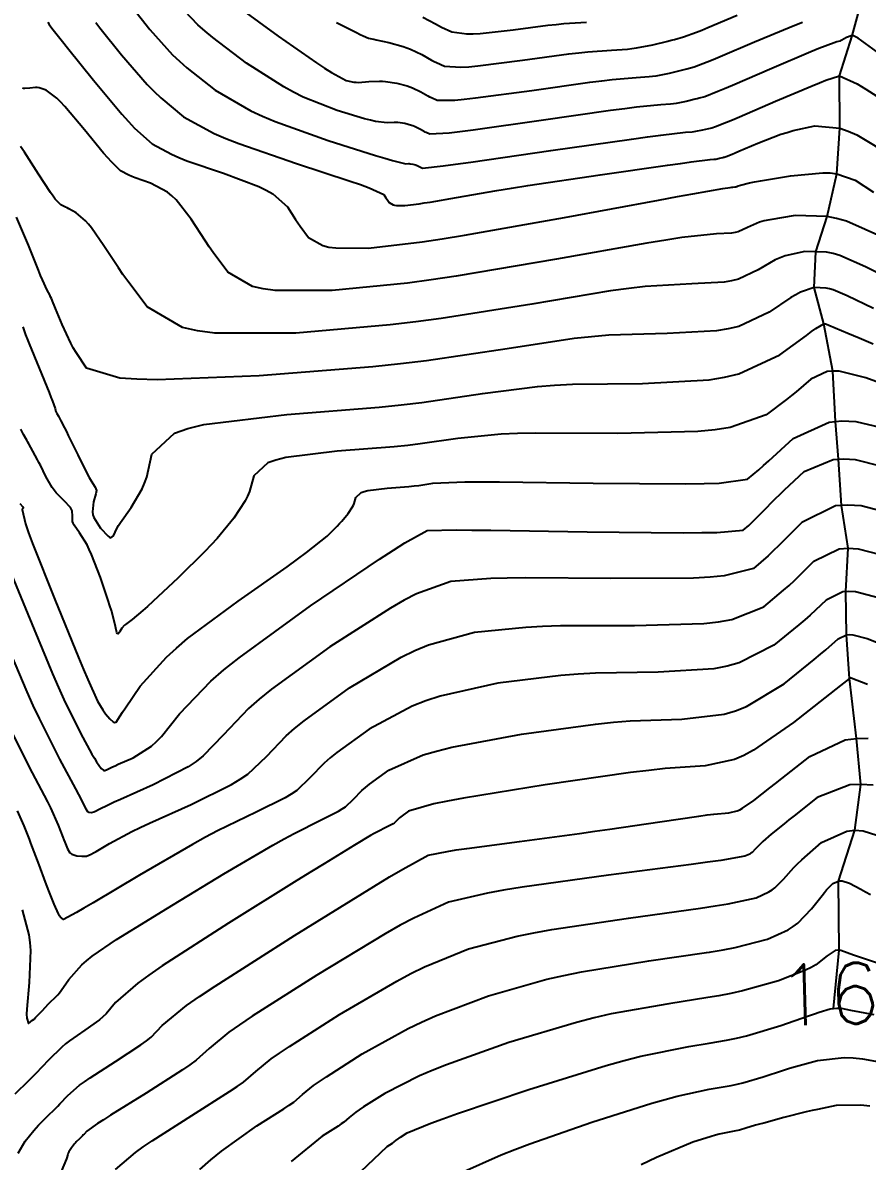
# Model space of a CAD drawing. Header units: metres. Extents: x 837117 to 838477, y 1189012 to 1191015.
# Drawn here: x 837775.3 to 837828.1, y 1189139.4 to 1189210.5 of the extents above; entities that cross this region are included whole.
import ezdxf

# ---------------------------------------------------------------- set-up
doc = ezdxf.new("R2010")
doc.units = ezdxf.units.M
doc.header["$LTSCALE"] = 0.3
doc.layers.add('COTAS 10', color=1, linetype='Continuous')
doc.layers.add('COTAS INT', color=252, linetype='Continuous')
doc.layers.add('DRENAJE', color=5, linetype='Continuous', lineweight=25)
doc.styles.get("Standard").update_dxf_attribs({"font": 'simplex.shx'})

msp = doc.modelspace()

# ---------------------------------------------------------------- linework, layer by layer
at = {"layer": 'COTAS 10'}
for points, elevation in [([(837828.65, 1189208.667), (837827.494, 1189209.487), (837827.212, 1189209.632), (837827.132, 1189209.643), (837827.052, 1189209.641), (837826.758, 1189209.529), (837826.485, 1189209.37), (837826.417, 1189209.339), (837826.354, 1189209.313), (837826.154, 1189209.264), (837825.427, 1189209), (837825.031, 1189208.839), (837824.55, 1189208.639), (837822.108, 1189207.596), (837819.645, 1189206.54), (837819.151, 1189206.331), (837818.738, 1189206.159), (837817.924, 1189205.838), (837817.572, 1189205.741), (837817.451, 1189205.71), (837817.319, 1189205.676), (837816.755, 1189205.539), (837816.127, 1189205.417), (837815.955, 1189205.393), (837815.783, 1189205.373), (837815.171, 1189205.338), (837813.656, 1189205.182), (837812.916, 1189205.087), (837812.037, 1189204.969), (837807.705, 1189204.355), (837803.451, 1189203.759), (837802.621, 1189203.653), (837801.942, 1189203.572), (837800.748, 1189203.494), (837800.523, 1189203.597), (837800.455, 1189203.632), (837800.385, 1189203.669), (837800.11, 1189203.822), (837799.79, 1189203.977), (837799.691, 1189204.014), (837799.588, 1189204.05), (837799.179, 1189204.161), (837798.746, 1189204.228), (837798.627, 1189204.236), (837798.509, 1189204.24), (837798.086, 1189204.216), (837797.35, 1189204.299), (837797.034, 1189204.37), (837796.669, 1189204.463), (837794.947, 1189204.97), (837792.84, 1189205.817), (837792.233, 1189206.124), (837791.615, 1189206.461), (837789.298, 1189207.938), (837787.191, 1189209.526), (837786.706, 1189209.932), (837786.263, 1189210.325), (837785.018, 1189211.626)], 1720), ([(837830.067, 1189194.173), (837827.954, 1189195.221), (837826.348, 1189195.922), (837825.931, 1189196.042), (837825.525, 1189196.129), (837824.162, 1189196.173), (837822.935, 1189195.896), (837822.615, 1189195.781), (837822.305, 1189195.649), (837821.26, 1189195.034), (837820.023, 1189194.459), (837819.592, 1189194.353), (837819.123, 1189194.27), (837817.109, 1189194.163), (837814.198, 1189193.995), (837813.163, 1189193.874), (837812.029, 1189193.72), (837807.109, 1189192.897), (837801.461, 1189191.987), (837799.869, 1189191.779), (837798.264, 1189191.591), (837792.367, 1189191.07), (837787.306, 1189191.081), (837786.228, 1189191.228), (837785.292, 1189191.437), (837783.08, 1189192.714), (837781.878, 1189194.324), (837781.578, 1189194.745), (837781.292, 1189195.154), (837780.379, 1189196.539), (837779.617, 1189197.651), (837779.426, 1189197.889), (837779.244, 1189198.096), (837778.663, 1189198.589), (837778.197, 1189198.844), (837778.088, 1189198.901), (837777.988, 1189198.952), (837777.702, 1189199.086), (837777.349, 1189199.438), (837777.208, 1189199.627), (837777.047, 1189199.856), (837776.311, 1189201.011), (837775.43, 1189202.378), (837775.178, 1189202.74)], 1710), ([(837774.185, 1189177.076), (837775.626, 1189173.535), (837777.177, 1189169.812), (837777.547, 1189168.965), (837777.891, 1189168.199), (837778.919, 1189166.098), (837779.639, 1189164.799), (837779.789, 1189164.539), (837779.919, 1189164.322), (837780.209, 1189163.896), (837780.36, 1189163.798), (837780.401, 1189163.787), (837780.442, 1189163.783), (837780.59, 1189163.829), (837780.929, 1189164), (837781.091, 1189164.075), (837781.283, 1189164.162), (837782.221, 1189164.577), (837783.354, 1189165.298), (837783.667, 1189165.578), (837783.981, 1189165.893), (837785.114, 1189167.32), (837787.056, 1189169.359), (837787.88, 1189170.06), (837788.827, 1189170.819), (837793.281, 1189174.053), (837797.601, 1189176.976), (837798.464, 1189177.54), (837799.183, 1189177.997), (837800.575, 1189178.761), (837802.383, 1189178.792), (837803.363, 1189178.786), (837804.551, 1189178.775), (837810.575, 1189178.686), (837816.561, 1189178.622), (837817.725, 1189178.627), (837818.675, 1189178.642), (837820.324, 1189178.778), (837820.662, 1189179.078), (837820.786, 1189179.196), (837820.922, 1189179.329), (837821.52, 1189179.935), (837822.336, 1189180.749), (837822.608, 1189181.012), (837822.902, 1189181.292), (837824.129, 1189182.441), (837825.935, 1189183.198), (837826.593, 1189183.23), (837827.318, 1189183.186), (837830.507, 1189182.385)], 1700), ([(837828.075, 1189169.146), (837827.05, 1189169.534), (837827.007, 1189169.544), (837826.996, 1189169.544), (837826.986, 1189169.542), (837826.953, 1189169.527), (837826.399, 1189169.089), (837823.458, 1189166.763), (837820.966, 1189165.047), (837820.352, 1189164.721), (837819.771, 1189164.461), (837817.95, 1189164.065), (837815.44, 1189163.899), (837814.425, 1189163.785), (837813.271, 1189163.642), (837807.95, 1189162.876), (837802.852, 1189162.042), (837801.839, 1189161.855), (837800.999, 1189161.688), (837799.406, 1189161.243), (837799.012, 1189160.957), (837798.928, 1189160.889), (837798.855, 1189160.828), (837798.684, 1189160.647), (837798.522, 1189160.494), (837798.456, 1189160.45), (837798.38, 1189160.404), (837798.028, 1189160.23), (837797.472, 1189159.951), (837797.268, 1189159.838), (837797.042, 1189159.711), (837796.044, 1189159.123), (837794.142, 1189157.958), (837793.346, 1189157.465), (837792.434, 1189156.9), (837788.166, 1189154.244), (837784.025, 1189151.579), (837783.193, 1189151.007), (837782.496, 1189150.507), (837781.115, 1189149.299), (837780.521, 1189148.584), (837780.321, 1189148.395), (837780.105, 1189148.209), (837779.2, 1189147.57), (837778.24, 1189146.909), (837777.991, 1189146.71), (837777.748, 1189146.503), (837776.933, 1189145.699), (837776.142, 1189144.857), (837775.915, 1189144.626), (837775.685, 1189144.396), (837774.826, 1189143.577)], 1690), ([(837828.824, 1189151.703), (837827.21, 1189152.255), (837826.411, 1189152.547), (837826.224, 1189152.558), (837826.053, 1189152.537), (837825.56, 1189152.209), (837824.856, 1189151.649), (837824.551, 1189151.483), (837824.198, 1189151.312), (837822.529, 1189150.654), (837820.272, 1189150.014), (837819.549, 1189149.855), (837818.784, 1189149.703), (837818.113, 1189149.599), (837815.669, 1189149.218), (837812.071, 1189148.581), (837811.003, 1189148.333), (837809.903, 1189148.054), (837805.669, 1189146.788), (837801.78, 1189145.408), (837800.899, 1189145.058), (837800.102, 1189144.721), (837797.926, 1189143.62), (837796.598, 1189142.773), (837796.335, 1189142.597), (837796.117, 1189142.446), (837795.709, 1189142.113), (837795.381, 1189141.832), (837795.214, 1189141.715), (837795.013, 1189141.58), (837794.014, 1189140.949), (837792.081, 1189139.376)], 1680)]:
    msp.add_lwpolyline(points, dxfattribs=dict(at, elevation=elevation))
at = {"layer": 'COTAS INT'}
for points, elevation in [([(837782.168, 1189211.401), (837783.256, 1189210.04), (837784.678, 1189208.464), (837785.112, 1189208.049), (837785.562, 1189207.644), (837787.33, 1189206.258), (837789.556, 1189204.967), (837790.294, 1189204.622), (837791.085, 1189204.282), (837794.385, 1189203.097), (837797.349, 1189202.175), (837797.928, 1189202.001), (837798.404, 1189201.862), (837799.25, 1189201.653), (837799.415, 1189201.662), (837799.462, 1189201.661), (837799.508, 1189201.658), (837799.678, 1189201.631), (837799.838, 1189201.588), (837799.879, 1189201.574), (837799.918, 1189201.559), (837800.043, 1189201.499), (837800.151, 1189201.438), (837800.205, 1189201.411), (837800.293, 1189201.37), (837801.57, 1189201.518), (837802.346, 1189201.624), (837803.305, 1189201.758), (837808.293, 1189202.474), (837813.347, 1189203.199), (837814.347, 1189203.337), (837815.173, 1189203.449), (837816.716, 1189203.63), (837817.133, 1189203.654), (837817.249, 1189203.667), (837817.366, 1189203.684), (837817.793, 1189203.767), (837818.177, 1189203.86), (837818.267, 1189203.883), (837818.349, 1189203.904), (837818.588, 1189203.97), (837819.281, 1189204.248), (837819.649, 1189204.403), (837820.095, 1189204.592), (837822.341, 1189205.557), (837824.622, 1189206.524), (837825.09, 1189206.713), (837825.486, 1189206.869), (837826.325, 1189207.152), (837827.424, 1189206.645), (837827.984, 1189206.303), (837828.655, 1189205.874)], 1718), ([(837788.821, 1189211.407), (837791.266, 1189209.618), (837793.674, 1189207.954), (837794.171, 1189207.625), (837794.594, 1189207.353), (837795.508, 1189206.844), (837795.989, 1189206.751), (837796.139, 1189206.74), (837796.296, 1189206.736), (837796.923, 1189206.779), (837797.602, 1189206.817), (837797.792, 1189206.811), (837797.983, 1189206.798), (837798.681, 1189206.69), (837799.337, 1189206.512), (837799.503, 1189206.455), (837799.662, 1189206.394), (837800.176, 1189206.145), (837800.619, 1189205.899), (837800.732, 1189205.84), (837800.842, 1189205.784), (837801.203, 1189205.617), (837802.314, 1189205.626), (837802.896, 1189205.682), (837803.597, 1189205.76), (837807.117, 1189206.235), (837810.728, 1189206.739), (837811.486, 1189206.836), (837812.139, 1189206.915), (837813.625, 1189207.046), (837814.434, 1189207.093), (837814.66, 1189207.119), (837814.887, 1189207.15), (837815.716, 1189207.312), (837816.461, 1189207.493), (837816.635, 1189207.537), (837816.796, 1189207.578), (837817.26, 1189207.706), (837818.064, 1189208.013), (837818.439, 1189208.167), (837818.88, 1189208.351), (837821.023, 1189209.267), (837823.183, 1189210.167), (837823.635, 1189210.342), (837824.023, 1189210.485)], 1722), ([(837794.923, 1189210.481), (837796.155, 1189209.853), (837796.393, 1189209.733), (837796.586, 1189209.637), (837796.908, 1189209.487), (837797.121, 1189209.448), (837797.245, 1189209.423), (837797.397, 1189209.39), (837798.182, 1189209.219), (837799.087, 1189208.974), (837799.315, 1189208.895), (837799.534, 1189208.811), (837800.243, 1189208.468), (837800.853, 1189208.129), (837801.009, 1189208.047), (837801.16, 1189207.971), (837801.659, 1189207.741), (837802.687, 1189207.68), (837803.171, 1189207.71), (837803.743, 1189207.761), (837806.528, 1189208.115), (837809.419, 1189208.51), (837810.056, 1189208.586), (837810.622, 1189208.648), (837812.08, 1189208.754), (837813.085, 1189208.812), (837813.366, 1189208.844), (837813.648, 1189208.884), (837814.677, 1189209.084), (837815.603, 1189209.309), (837815.82, 1189209.364), (837816.019, 1189209.415), (837816.596, 1189209.574), (837817.391, 1189209.867), (837817.728, 1189210.003), (837818.115, 1189210.162), (837819.937, 1189210.937)], 1724), ([(837776.89, 1189210.484), (837776.974, 1189210.354), (837777.13, 1189210.12), (837777.551, 1189209.592), (837777.804, 1189209.276), (837778.115, 1189208.887), (837779.731, 1189206.869), (837781.509, 1189204.741), (837781.923, 1189204.282), (837782.303, 1189203.88), (837783.395, 1189202.898), (837784.608, 1189202.243), (837785.065, 1189202.046), (837785.575, 1189201.844), (837787.854, 1189201.057), (837790.062, 1189200.232), (837790.527, 1189200.005), (837790.928, 1189199.778), (837791.85, 1189198.963), (837792.361, 1189198.176), (837792.504, 1189197.968), (837792.646, 1189197.763), (837793.166, 1189197.057), (837794.06, 1189196.542), (837794.438, 1189196.457), (837794.873, 1189196.398), (837796.917, 1189196.393), (837800.263, 1189196.783), (837801.518, 1189196.972), (837802.916, 1189197.196), (837809.155, 1189198.299), (837815.034, 1189199.387), (837816.205, 1189199.601), (837817.178, 1189199.779), (837819.043, 1189200.107), (837819.509, 1189200.174), (837819.6, 1189200.187), (837819.675, 1189200.197), (837819.807, 1189200.214), (837819.831, 1189200.215), (837819.845, 1189200.217), (837819.87, 1189200.222), (837819.893, 1189200.227), (837819.898, 1189200.228), (837819.903, 1189200.23), (837819.917, 1189200.234), (837819.958, 1189200.25), (837819.979, 1189200.259), (837820.006, 1189200.27), (837820.138, 1189200.327), (837820.717, 1189200.458), (837821.025, 1189200.516), (837821.397, 1189200.584), (837823.273, 1189200.906), (837825.287, 1189201.096), (837825.746, 1189201.08), (837826.162, 1189201.035), (837827.308, 1189200.623), (837828.462, 1189199.889)], 1714), ([(837779.875, 1189210.477), (837780.142, 1189210.144), (837781.493, 1189208.455), (837783.094, 1189206.603), (837783.517, 1189206.166), (837783.933, 1189205.762), (837785.363, 1189204.578), (837787.279, 1189203.543), (837788.001, 1189203.233), (837788.807, 1189202.912), (837792.406, 1189201.67), (837795.763, 1189200.577), (837796.415, 1189200.35), (837796.947, 1189200.156), (837797.865, 1189199.728), (837797.999, 1189199.522), (837798.073, 1189199.414), (837798.21, 1189199.229), (837798.444, 1189199.094), (837798.543, 1189199.072), (837798.657, 1189199.056), (837799.192, 1189199.055), (837800.069, 1189199.157), (837800.398, 1189199.207), (837800.764, 1189199.265), (837802.399, 1189199.554), (837804.92, 1189199.982), (837805.846, 1189200.128), (837806.87, 1189200.287), (837811.39, 1189200.959), (837815.585, 1189201.564), (837816.404, 1189201.679), (837817.075, 1189201.772), (837818.261, 1189201.922), (837818.482, 1189201.934), (837818.544, 1189201.941), (837818.606, 1189201.95), (837818.832, 1189201.994), (837819.035, 1189202.043), (837819.082, 1189202.056), (837819.126, 1189202.067), (837819.253, 1189202.102), (837819.619, 1189202.249), (837819.814, 1189202.331), (837820.05, 1189202.431), (837821.239, 1189202.942), (837822.669, 1189203.491), (837823.057, 1189203.615), (837823.441, 1189203.727), (837824.799, 1189204.029), (837826.356, 1189203.871), (837826.865, 1189203.692), (837827.409, 1189203.455), (837829.657, 1189202.111)], 1716), ([(837810.535, 1189210.462), (837809.105, 1189210.381), (837808.626, 1189210.336), (837808.109, 1189210.28), (837805.94, 1189209.995), (837803.889, 1189209.762), (837803.447, 1189209.739), (837803.059, 1189209.734), (837802.114, 1189209.865), (837801.478, 1189210.158), (837801.286, 1189210.255), (837801.087, 1189210.359), (837800.31, 1189210.792)], 1726), ([(837829.102, 1189197.038), (837826.759, 1189198.061), (837826.151, 1189198.235), (837825.56, 1189198.362), (837823.571, 1189198.426), (837821.972, 1189198.163), (837821.628, 1189198.084), (837821.326, 1189198.002), (837820.588, 1189197.682), (837820.011, 1189197.414), (837819.81, 1189197.365), (837819.591, 1189197.326), (837818.651, 1189197.276), (837816.474, 1189197.046), (837815.476, 1189196.893), (837814.306, 1189196.703), (837808.651, 1189195.694), (837802.381, 1189194.627), (837800.823, 1189194.4), (837799.343, 1189194.202), (837794.642, 1189193.732), (837791.089, 1189193.739), (837790.333, 1189193.842), (837789.676, 1189193.989), (837788.123, 1189194.885), (837787.219, 1189196.112), (837786.971, 1189196.468), (837786.723, 1189196.83), (837785.835, 1189198.197), (837784.909, 1189199.401), (837784.638, 1189199.66), (837784.36, 1189199.888), (837783.301, 1189200.444), (837782.343, 1189200.775), (837782.129, 1189200.86), (837781.937, 1189200.943), (837781.427, 1189201.218), (837780.859, 1189201.767), (837780.63, 1189202.023), (837780.37, 1189202.323), (837779.173, 1189203.778), (837777.956, 1189205.222), (837777.683, 1189205.514), (837777.438, 1189205.759), (837776.786, 1189206.257), (837776.341, 1189206.394), (837776.227, 1189206.412), (837776.117, 1189206.421), (837775.751, 1189206.383), (837775.444, 1189206.348), (837775.371, 1189206.36), (837775.302, 1189206.38)], 1712), ([(837828.461, 1189192.625), (837826.805, 1189193.404), (837825.936, 1189193.784), (837825.71, 1189193.848), (837825.491, 1189193.895), (837824.753, 1189193.919), (837823.897, 1189193.629), (837823.603, 1189193.478), (837823.285, 1189193.296), (837821.932, 1189192.385), (837820.035, 1189191.504), (837819.375, 1189191.342), (837818.655, 1189191.215), (837815.567, 1189191.05), (837811.921, 1189190.944), (837810.85, 1189190.854), (837809.752, 1189190.738), (837805.567, 1189190.099), (837800.541, 1189189.347), (837798.915, 1189189.159), (837797.186, 1189188.98), (837790.092, 1189188.408), (837783.716, 1189188.17), (837782.44, 1189188.202), (837781.376, 1189188.277), (837779.3, 1189188.899), (837778.645, 1189189.863), (837778.476, 1189190.154), (837778.313, 1189190.454), (837777.769, 1189191.623), (837777.359, 1189192.623), (837777.28, 1189192.817), (837777.215, 1189192.976), (837777.107, 1189193.25), (837777.06, 1189193.352), (837777.035, 1189193.402), (837777.004, 1189193.462), (837776.847, 1189193.756), (837776.548, 1189194.403), (837776.429, 1189194.686), (837776.293, 1189195.013), (837775.668, 1189196.567), (837774.922, 1189198.313)], 1708), ([(837775.313, 1189191.466), (837775.498, 1189190.971), (837775.599, 1189190.716), (837775.722, 1189190.412), (837776.344, 1189188.888), (837776.96, 1189187.376), (837777.078, 1189187.078), (837777.174, 1189186.832), (837777.332, 1189186.381), (837777.356, 1189186.264), (837777.368, 1189186.23), (837777.382, 1189186.194), (837777.45, 1189186.058), (837777.54, 1189185.902), (837777.567, 1189185.855), (837777.595, 1189185.805), (837777.704, 1189185.611), (837777.935, 1189185.159), (837778.04, 1189184.948), (837778.163, 1189184.7), (837778.752, 1189183.491), (837779.348, 1189182.297), (837779.474, 1189182.058), (837779.584, 1189181.86), (837779.841, 1189181.472), (837779.915, 1189181.252), (837779.909, 1189181.158), (837779.892, 1189181.05), (837779.737, 1189180.541), (837779.665, 1189179.923), (837779.701, 1189179.747), (837779.76, 1189179.568), (837780.175, 1189178.902), (837780.647, 1189178.414), (837780.742, 1189178.348), (837780.822, 1189178.311), (837780.983, 1189178.425), (837781.19, 1189178.884), (837781.299, 1189179.064), (837781.43, 1189179.268), (837782.091, 1189180.196), (837782.78, 1189181.363), (837782.929, 1189181.717), (837783.06, 1189182.084), (837783.38, 1189183.522), (837784.798, 1189184.832), (837785.619, 1189185.118), (837786.627, 1189185.371), (837791.819, 1189186.011), (837797.589, 1189186.468), (837798.961, 1189186.605), (837800.235, 1189186.747), (837804.025, 1189187.302), (837807.476, 1189187.755), (837808.537, 1189187.834), (837809.644, 1189187.893), (837814.025, 1189187.937), (837818.187, 1189188.159), (837819.157, 1189188.33), (837820.048, 1189188.549), (837822.604, 1189189.736), (837824.265, 1189190.943), (837824.591, 1189191.174), (837824.859, 1189191.361), (837825.344, 1189191.666), (837825.456, 1189191.662), (837825.49, 1189191.655), (837825.524, 1189191.645), (837825.657, 1189191.587), (837826.855, 1189191.077), (837827.561, 1189190.781), (837828.429, 1189190.42)], 1706), ([(837830.235, 1189187.451), (837827.981, 1189188.3), (837826.306, 1189188.697), (837825.917, 1189188.709), (837825.56, 1189188.679), (837824.543, 1189188.213), (837823.626, 1189187.417), (837823.333, 1189187.178), (837823.022, 1189186.931), (837821.758, 1189185.972), (837819.498, 1189185.181), (837818.56, 1189185.04), (837817.487, 1189184.932), (837812.483, 1189184.824), (837807.367, 1189184.842), (837806.224, 1189184.815), (837805.199, 1189184.773), (837802.483, 1189184.504), (837800.145, 1189184.162), (837799.359, 1189184.074), (837798.513, 1189183.99), (837794.954, 1189183.708), (837791.751, 1189183.313), (837791.129, 1189183.157), (837790.622, 1189182.98), (837789.748, 1189182.173), (837789.481, 1189181.193), (837789.357, 1189180.909), (837789.211, 1189180.618), (837788.503, 1189179.519), (837787.451, 1189178.257), (837787.089, 1189177.863), (837786.695, 1189177.45), (837785.019, 1189175.799), (837783.435, 1189174.321), (837783.101, 1189174.016), (837782.811, 1189173.758), (837782.142, 1189173.202), (837781.816, 1189172.961), (837781.744, 1189172.9), (837781.68, 1189172.842), (837781.512, 1189172.654), (837781.38, 1189172.456), (837781.357, 1189172.419), (837781.286, 1189172.301), (837781.215, 1189172.336), (837781.191, 1189172.396), (837781.166, 1189172.477), (837781.061, 1189172.947), (837780.853, 1189173.761), (837780.764, 1189174.059), (837780.661, 1189174.387), (837780.171, 1189175.832), (837779.617, 1189177.263), (837779.473, 1189177.581), (837779.333, 1189177.867), (837778.86, 1189178.618), (837778.522, 1189179.102), (837778.467, 1189179.218), (837778.429, 1189179.328), (837778.428, 1189179.661), (837778.412, 1189179.98), (837778.364, 1189180.08), (837778.296, 1189180.185), (837777.894, 1189180.607), (837777.399, 1189181.118), (837777.274, 1189181.28), (837777.154, 1189181.45), (837776.761, 1189182.136), (837776.418, 1189182.828), (837776.329, 1189183.002), (837776.243, 1189183.169), (837775.953, 1189183.706), (837775.695, 1189184.164), (837775.63, 1189184.28), (837775.566, 1189184.392), (837775.356, 1189184.758), (837775.195, 1189185.079)], 1704), ([(837775.133, 1189180.443), (837775.319, 1189180.244), (837775.341, 1189180.2), (837775.349, 1189180.162), (837775.273, 1189180.067), (837775.489, 1189179.168), (837775.682, 1189178.623), (837775.932, 1189177.949), (837777.315, 1189174.447), (837778.795, 1189170.835), (837779.107, 1189170.092), (837779.376, 1189169.461), (837779.992, 1189168.111), (837780.315, 1189167.563), (837780.398, 1189167.437), (837780.479, 1189167.323), (837780.752, 1189167.005), (837780.969, 1189166.825), (837781.014, 1189166.798), (837781.054, 1189166.781), (837781.143, 1189166.802), (837781.405, 1189167.196), (837781.553, 1189167.414), (837781.734, 1189167.68), (837782.659, 1189169.032), (837784.287, 1189170.858), (837784.911, 1189171.422), (837785.611, 1189172.011), (837788.764, 1189174.351), (837791.833, 1189176.497), (837792.48, 1189176.965), (837793.039, 1189177.377), (837794.324, 1189178.408), (837794.959, 1189179.034), (837795.108, 1189179.19), (837795.245, 1189179.339), (837795.644, 1189179.818), (837795.912, 1189180.234), (837795.968, 1189180.344), (837796.015, 1189180.452), (837796.116, 1189180.823), (837796.447, 1189181.129), (837796.639, 1189181.196), (837796.875, 1189181.255), (837798.088, 1189181.405), (837799.436, 1189181.512), (837799.757, 1189181.544), (837800.055, 1189181.577), (837800.941, 1189181.706), (837802.922, 1189181.79), (837803.911, 1189181.795), (837805.091, 1189181.791), (837810.941, 1189181.71), (837816.735, 1189181.668), (837817.88, 1189181.688), (837818.825, 1189181.723), (837820.578, 1189181.964), (837821.292, 1189182.555), (837821.582, 1189182.809), (837821.912, 1189183.104), (837823.438, 1189184.497), (837825.695, 1189185.531), (837826.486, 1189185.599), (837827.349, 1189185.572), (837831.067, 1189184.689)], 1702), ([(837831.322, 1189179.342), (837827.678, 1189180.309), (837826.843, 1189180.35), (837826.085, 1189180.293), (837823.979, 1189179.268), (837822.535, 1189177.813), (837822.195, 1189177.484), (837821.881, 1189177.187), (837820.96, 1189176.383), (837819.137, 1189175.926), (837818.253, 1189175.848), (837817.204, 1189175.791), (837812.05, 1189175.761), (837806.729, 1189175.8), (837805.575, 1189175.786), (837804.56, 1189175.762), (837802.05, 1189175.584), (837799.916, 1189174.806), (837799.139, 1189174.403), (837798.281, 1189173.918), (837794.506, 1189171.491), (837790.864, 1189168.846), (837790.089, 1189168.226), (837789.416, 1189167.653), (837787.828, 1189165.985), (837786.596, 1189164.685), (837786.146, 1189164.344), (837785.65, 1189164.01), (837783.468, 1189162.873), (837781.43, 1189161.976), (837781.024, 1189161.795), (837780.688, 1189161.642), (837780.044, 1189161.331), (837779.857, 1189161.227), (837779.807, 1189161.204), (837779.758, 1189161.185), (837779.592, 1189161.137), (837779.447, 1189161.153), (837779.413, 1189161.174), (837779.381, 1189161.202), (837779.284, 1189161.362), (837778.982, 1189161.965), (837778.82, 1189162.272), (837778.624, 1189162.639), (837777.633, 1189164.474), (837776.354, 1189167.019), (837775.976, 1189167.834), (837775.588, 1189168.697), (837774.102, 1189172.215)], 1698), ([(837774.587, 1189166.26), (837775.728, 1189163.991), (837776.663, 1189162.224), (837776.87, 1189161.813), (837777.054, 1189161.437), (837777.534, 1189160.363), (837777.823, 1189159.619), (837777.888, 1189159.451), (837777.947, 1189159.3), (837778.103, 1189158.891), (837778.262, 1189158.641), (837778.323, 1189158.59), (837778.39, 1189158.547), (837778.693, 1189158.459), (837778.998, 1189158.431), (837779.066, 1189158.427), (837779.128, 1189158.424), (837779.293, 1189158.426), (837779.588, 1189158.555), (837779.732, 1189158.632), (837779.902, 1189158.728), (837780.741, 1189159.221), (837782.138, 1189159.965), (837782.661, 1189160.219), (837783.242, 1189160.493), (837785.829, 1189161.654), (837788.359, 1189162.902), (837788.904, 1189163.231), (837789.381, 1189163.552), (837790.542, 1189164.651), (837791.776, 1189165.946), (837792.299, 1189166.392), (837792.901, 1189166.874), (837795.731, 1189168.929), (837798.96, 1189170.861), (837799.814, 1189171.266), (837800.65, 1189171.615), (837803.525, 1189172.407), (837806.738, 1189172.732), (837807.788, 1189172.786), (837808.907, 1189172.825), (837813.525, 1189172.837), (837817.848, 1189172.96), (837818.78, 1189173.068), (837819.598, 1189173.209), (837821.596, 1189173.987), (837822.838, 1189175.026), (837823.179, 1189175.332), (837823.519, 1189175.645), (837824.734, 1189176.842), (837826.312, 1189177.609), (837826.88, 1189177.652), (837827.505, 1189177.621), (837830.235, 1189176.897)], 1696), ([(837829.148, 1189174.453), (837827.332, 1189174.934), (837826.917, 1189174.955), (837826.539, 1189174.926), (837825.49, 1189174.416), (837824.502, 1189173.478), (837824.163, 1189173.18), (837823.796, 1189172.866), (837822.232, 1189171.591), (837820.06, 1189170.493), (837819.308, 1189170.289), (837818.491, 1189170.129), (837815, 1189169.913), (837811.084, 1189169.85), (837810, 1189169.786), (837808.916, 1189169.702), (837805, 1189169.23), (837801.384, 1189168.424), (837800.489, 1189168.129), (837799.64, 1189167.803), (837796.956, 1189166.367), (837794.938, 1189164.902), (837794.509, 1189164.558), (837794.136, 1189164.24), (837793.256, 1189163.316), (837792.428, 1189162.533), (837792.088, 1189162.304), (837791.699, 1189162.069), (837789.895, 1189161.18), (837787.491, 1189160.015), (837786.724, 1189159.607), (837785.913, 1189159.162), (837782.618, 1189157.248), (837779.709, 1189155.511), (837779.141, 1189155.179), (837778.676, 1189154.911), (837777.857, 1189154.477), (837777.679, 1189154.615), (837777.619, 1189154.706), (837777.555, 1189154.821), (837777.282, 1189155.43), (837776.952, 1189156.269), (837776.852, 1189156.528), (837776.748, 1189156.8), (837776.338, 1189157.882), (837775.931, 1189158.962), (837775.828, 1189159.232), (837775.73, 1189159.49), (837775.41, 1189160.319), (837774.988, 1189161.263)], 1694), ([(837775.291, 1189155.079), (837775.703, 1189153.519), (837775.761, 1189153.039), (837775.796, 1189152.537), (837775.72, 1189150.552), (837775.572, 1189148.868), (837775.561, 1189148.556), (837775.564, 1189148.312), (837775.681, 1189147.99), (837775.933, 1189148.182), (837776.02, 1189148.262), (837776.115, 1189148.353), (837776.522, 1189148.781), (837776.916, 1189149.203), (837777.004, 1189149.291), (837777.082, 1189149.367), (837777.286, 1189149.536), (837777.512, 1189149.773), (837777.604, 1189149.891), (837777.709, 1189150.033), (837778.196, 1189150.736), (837778.999, 1189151.637), (837779.304, 1189151.904), (837779.645, 1189152.178), (837781.175, 1189153.229), (837783.277, 1189154.524), (837783.979, 1189154.952), (837784.732, 1189155.41), (837787.886, 1189157.316), (837790.942, 1189159.115), (837791.635, 1189159.505), (837792.26, 1189159.849), (837793.962, 1189160.705), (837795.04, 1189161.237), (837795.272, 1189161.377), (837795.475, 1189161.513), (837795.97, 1189161.982), (837796.496, 1189162.534), (837796.719, 1189162.723), (837796.975, 1189162.929), (837798.181, 1189163.805), (837800.319, 1189164.745), (837801.164, 1189164.992), (837802.118, 1189165.233), (837806.475, 1189166.053), (837811.093, 1189166.672), (837812.212, 1189166.785), (837813.262, 1189166.875), (837816.475, 1189166.989), (837819.135, 1189167.298), (837819.836, 1189167.51), (837820.521, 1189167.777), (837822.869, 1189169.196), (837824.753, 1189170.705), (837825.147, 1189171.029), (837825.485, 1189171.311), (837826.246, 1189171.99), (837826.766, 1189172.243), (837826.954, 1189172.257), (837827.16, 1189172.247), (837828.061, 1189172.008), (837829.699, 1189171.379)], 1692), ([(837775.025, 1189139.897), (837775.476, 1189140.627), (837776.007, 1189141.306), (837776.155, 1189141.479), (837776.303, 1189141.644), (837776.84, 1189142.185), (837777.364, 1189142.686), (837777.505, 1189142.826), (837777.643, 1189142.967), (837778.126, 1189143.482), (837778.87, 1189144.123), (837779.173, 1189144.344), (837779.518, 1189144.583), (837781.113, 1189145.604), (837782.699, 1189146.646), (837783.037, 1189146.899), (837783.332, 1189147.135), (837784.033, 1189147.862), (837785.552, 1189149.101), (837786.362, 1189149.662), (837787.341, 1189150.317), (837792.283, 1189153.469), (837797.243, 1189156.531), (837798.232, 1189157.13), (837799.056, 1189157.621), (837800.647, 1189158.493), (837801.827, 1189158.727), (837802.393, 1189158.815), (837803.061, 1189158.913), (837806.337, 1189159.353), (837810.087, 1189159.849), (837811.054, 1189159.982), (837811.99, 1189160.114), (837815.115, 1189160.575), (837817.555, 1189160.936), (837818.06, 1189161.004), (837818.49, 1189161.059), (837819.425, 1189161.14), (837819.936, 1189161.252), (837820.099, 1189161.325), (837820.271, 1189161.416), (837820.97, 1189161.898), (837821.97, 1189162.686), (837822.332, 1189162.971), (837822.731, 1189163.285), (837824.479, 1189164.658), (837826.693, 1189165.685), (837827.386, 1189165.779), (837828.114, 1189165.792)], 1688), ([(837828.424, 1189162.859), (837827.667, 1189162.905), (837826.97, 1189162.872), (837824.937, 1189162.092), (837823.491, 1189160.951), (837823.163, 1189160.69), (837822.867, 1189160.453), (837822.06, 1189159.796), (837821.543, 1189159.348), (837821.429, 1189159.242), (837821.329, 1189159.145), (837821.073, 1189158.863), (837820.87, 1189158.655), (837820.802, 1189158.606), (837820.73, 1189158.559), (837820.427, 1189158.421), (837818.916, 1189158.168), (837818.082, 1189158.05), (837817.068, 1189157.911), (837811.902, 1189157.234), (837806.51, 1189156.484), (837805.353, 1189156.298), (837804.342, 1189156.122), (837801.902, 1189155.567), (837799.737, 1189154.568), (837798.899, 1189154.112), (837797.957, 1189153.579), (837793.694, 1189151.007), (837789.656, 1189148.431), (837788.856, 1189147.896), (837788.194, 1189147.438), (837786.952, 1189146.424), (837786.143, 1189145.687), (837785.753, 1189145.402), (837785.292, 1189145.083), (837783.027, 1189143.639), (837780.796, 1189142.258), (837780.356, 1189141.978), (837779.992, 1189141.743), (837779.32, 1189141.264), (837779.144, 1189141.077), (837779.094, 1189141.026), (837779.043, 1189140.975), (837778.853, 1189140.793), (837778.658, 1189140.597), (837778.604, 1189140.537), (837778.55, 1189140.474), (837778.357, 1189140.228), (837778.194, 1189139.963), (837778.159, 1189139.888), (837778.128, 1189139.814), (837778.055, 1189139.543), (837777.719, 1189138.752)], 1686), ([(837781.103, 1189138.874), (837782.359, 1189139.927), (837782.845, 1189140.279), (837783.392, 1189140.657), (837785.869, 1189142.241), (837788.229, 1189143.729), (837788.702, 1189144.048), (837789.097, 1189144.325), (837789.871, 1189144.987), (837790.835, 1189145.774), (837791.349, 1189146.129), (837791.97, 1189146.545), (837795.105, 1189148.544), (837798.672, 1189150.626), (837799.566, 1189151.094), (837800.418, 1189151.514), (837803.158, 1189152.64), (837806.195, 1189153.433), (837807.236, 1189153.643), (837808.364, 1189153.849), (837813.158, 1189154.562), (837817.64, 1189155.175), (837818.571, 1189155.318), (837819.368, 1189155.45), (837821.128, 1189155.832), (837821.926, 1189156.198), (837822.118, 1189156.32), (837822.296, 1189156.451), (837822.832, 1189156.998), (837823.472, 1189157.715), (837823.715, 1189157.953), (837823.988, 1189158.209), (837825.21, 1189159.272), (837826.789, 1189159.999), (837827.286, 1189160.042), (837827.808, 1189160.016), (837829.911, 1189159.351)], 1684), ([(837786.376, 1189138.859), (837787.069, 1189139.463), (837787.737, 1189140.016), (837789.941, 1189141.595), (837791.621, 1189142.655), (837791.958, 1189142.881), (837792.239, 1189143.079), (837792.79, 1189143.55), (837793.476, 1189144.11), (837793.842, 1189144.363), (837794.284, 1189144.659), (837796.515, 1189146.082), (837799.387, 1189147.674), (837800.232, 1189148.076), (837801.099, 1189148.461), (837804.413, 1189149.714), (837808.049, 1189150.743), (837809.12, 1189150.988), (837810.218, 1189151.215), (837814.413, 1189151.89), (837818.031, 1189152.413), (837818.212, 1189152.439), (837818.31, 1189152.456), (837819.06, 1189152.586), (837819.82, 1189152.732), (837821.828, 1189153.243), (837823.123, 1189153.836), (837823.433, 1189154.034), (837823.722, 1189154.246), (837824.592, 1189155.134), (837825.241, 1189155.974), (837825.392, 1189156.156), (837825.529, 1189156.317), (837825.921, 1189156.716), (837826.266, 1189156.875), (837826.375, 1189156.884), (837826.489, 1189156.879), (837826.949, 1189156.733), (837827.673, 1189156.36), (837827.953, 1189156.21), (837828.268, 1189156.041)], 1682), ([(837796.425, 1189138.736), (837798.086, 1189140.303), (837798.406, 1189140.505), (837798.47, 1189140.548), (837798.523, 1189140.586), (837798.628, 1189140.675), (837798.759, 1189140.782), (837798.828, 1189140.83), (837798.912, 1189140.887), (837799.337, 1189141.157), (837800.816, 1189141.769), (837801.565, 1189142.04), (837802.461, 1189142.355), (837806.924, 1189143.861), (837811.757, 1189145.364), (837812.886, 1189145.678), (837813.925, 1189145.947), (837816.924, 1189146.546), (837818.194, 1189146.758), (837819.269, 1189146.936), (837819.895, 1189147.073), (837820.512, 1189147.223), (837822.658, 1189147.866), (837824.399, 1189148.467), (837824.761, 1189148.589), (837825.071, 1189148.692), (837825.755, 1189148.907), (837826.159, 1189148.949), (837826.292, 1189148.944), (837826.434, 1189148.932), (837827.025, 1189148.825), (837828.48, 1189148.538)], 1678), ([(837802.677, 1189138.655), (837805.206, 1189139.781), (837806.06, 1189140.119), (837806.98, 1189140.468), (837810.856, 1189141.82), (837814.601, 1189143.003), (837815.438, 1189143.244), (837816.189, 1189143.448), (837818.18, 1189143.874), (837819.567, 1189144.105), (837819.938, 1189144.186), (837820.303, 1189144.275), (837821.573, 1189144.655), (837822.842, 1189145.073), (837823.206, 1189145.185), (837823.576, 1189145.295), (837824.958, 1189145.679), (837826.625, 1189145.854), (837827.174, 1189145.832), (837827.761, 1189145.78), (837830.197, 1189145.342)], 1676), ([(837828.234, 1189142.818), (837827.654, 1189142.879), (837826.125, 1189142.861), (837824.962, 1189142.622), (837824.614, 1189142.543), (837824.253, 1189142.459), (837822.856, 1189142.108), (837821.597, 1189141.771), (837821.324, 1189141.696), (837821.084, 1189141.628), (837820.488, 1189141.445), (837820.094, 1189141.327), (837819.981, 1189141.299), (837819.866, 1189141.274), (837819.435, 1189141.202), (837818.817, 1189141.07), (837818.584, 1189141.007), (837818.325, 1189140.932), (837817.162, 1189140.565), (837814.902, 1189139.614), (837813.95, 1189139.17)], 1674)]:
    msp.add_lwpolyline(points, dxfattribs=dict(at, elevation=elevation))
at = {"layer": 'DRENAJE'}
for p, q in [((837827.132, 1189209.643), (837827.691, 1189211.701)), ((837826.325, 1189207.152), (837827.132, 1189209.643)), ((837826.356, 1189203.871), (837826.325, 1189207.152)), ((837826.162, 1189201.035), (837826.356, 1189203.871)), ((837825.56, 1189198.362), (837826.162, 1189201.035)), ((837824.844, 1189196.151), (837825.56, 1189198.362)), ((837824.753, 1189193.919), (837824.844, 1189196.151)), ((837825.344, 1189191.666), (837824.753, 1189193.919)), ((837825.917, 1189188.709), (837825.344, 1189191.666)), ((837826.09, 1189185.565), (837825.917, 1189188.709)), ((837826.264, 1189183.214), (837826.09, 1189185.565)), ((837826.464, 1189180.322), (837826.264, 1189183.214)), ((837826.88, 1189177.652), (837826.464, 1189180.322)), ((837826.728, 1189174.941), (837826.88, 1189177.652)), ((837826.766, 1189172.243), (837826.728, 1189174.941)), ((837826.953, 1189169.527), (837826.766, 1189172.243)), ((837827.386, 1189165.779), (837826.953, 1189169.527)), ((837827.667, 1189162.905), (837827.386, 1189165.779)), ((837827.286, 1189160.042), (837827.667, 1189162.905)), ((837826.266, 1189156.875), (837827.286, 1189160.042)), ((837826.318, 1189152.552), (837826.266, 1189156.875)), ((837825.957, 1189148.928), (837826.318, 1189152.552))]:
    msp.add_line(p, q, dxfattribs=at)

# ---------------------------------------------------------------- texts
at = {"layer": 'COTAS 10', "insert": (837822.415, 1189147.823, 1680), "char_height": 3.8, "attachment_point": 7, "rotation": 1.64974}
msp.add_mtext('1680', dxfattribs=at)

doc.saveas('drawing.dxf')
